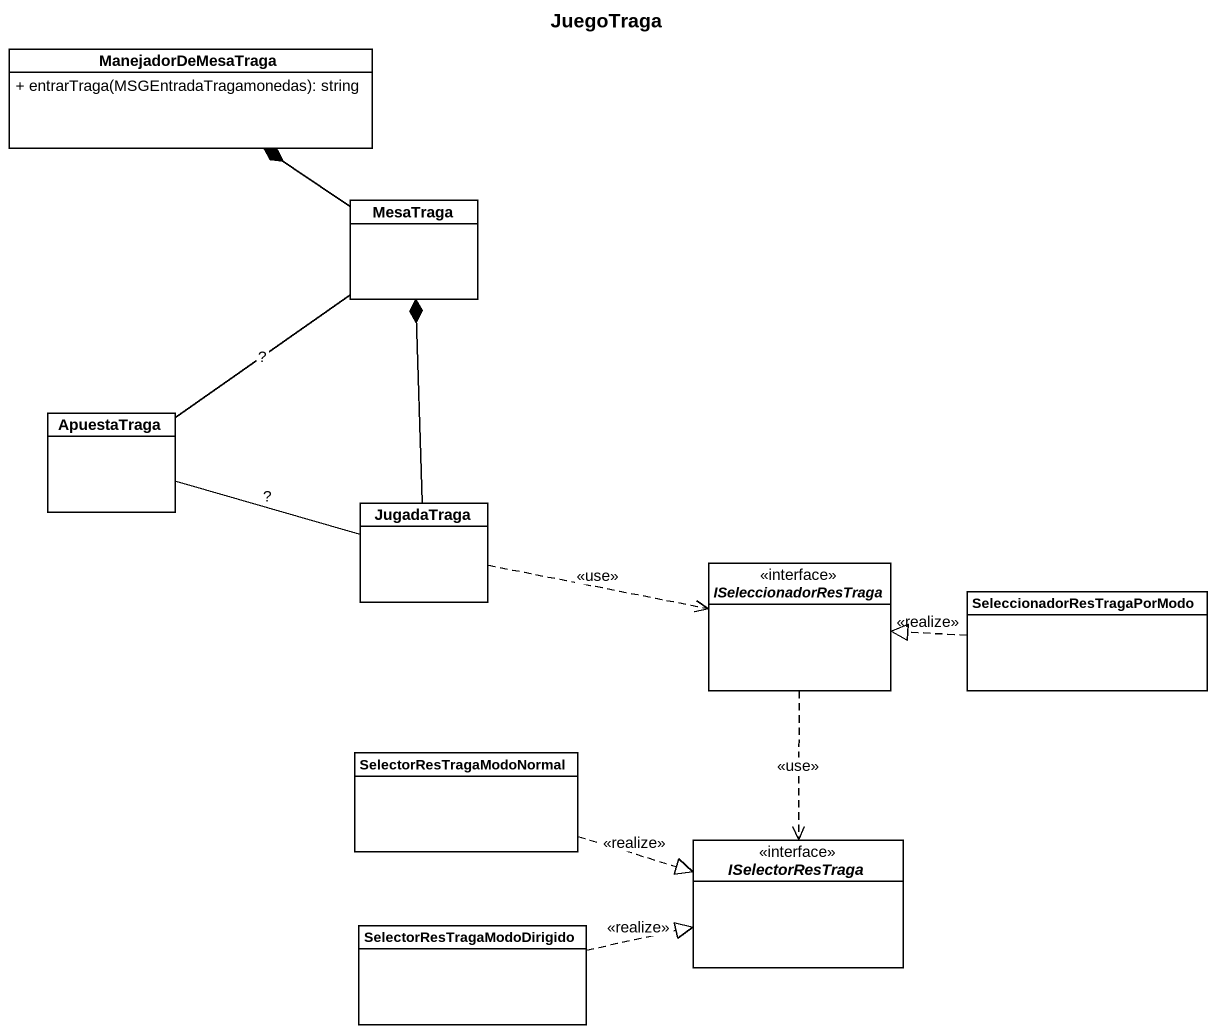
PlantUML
@startuml
title JuegoTraga
hide circle
hide empty members
skinparam classAttributeIconSize 0
class ManejadorDeMesaTraga {
  + entrarTraga(MSGEntradaTragamonedas): string
}
class MesaTraga
class ApuestaTraga
class JugadaTraga
interface ISeleccionadorResTraga <<interface>>
class SeleccionadorResTragaPorModo
class SelectorResTragaModoNormal
interface ISelectorResTraga <<interface>>
class SelectorResTragaModoDirigido
MesaTraga -up-* ManejadorDeMesaTraga
ApuestaTraga -up- MesaTraga : ?
JugadaTraga -up-* MesaTraga
JugadaTraga -left- ApuestaTraga : ?
JugadaTraga .right.> ISeleccionadorResTraga : <<use>>
ISeleccionadorResTraga ..> ISelectorResTraga : <<use>>
SeleccionadorResTragaPorModo .left.|> ISeleccionadorResTraga : <<realize>>
SelectorResTragaModoNormal .right.|> ISelectorResTraga : <<realize>>
SelectorResTragaModoDirigido .right.|> ISelectorResTraga : <<realize>>
@enduml
